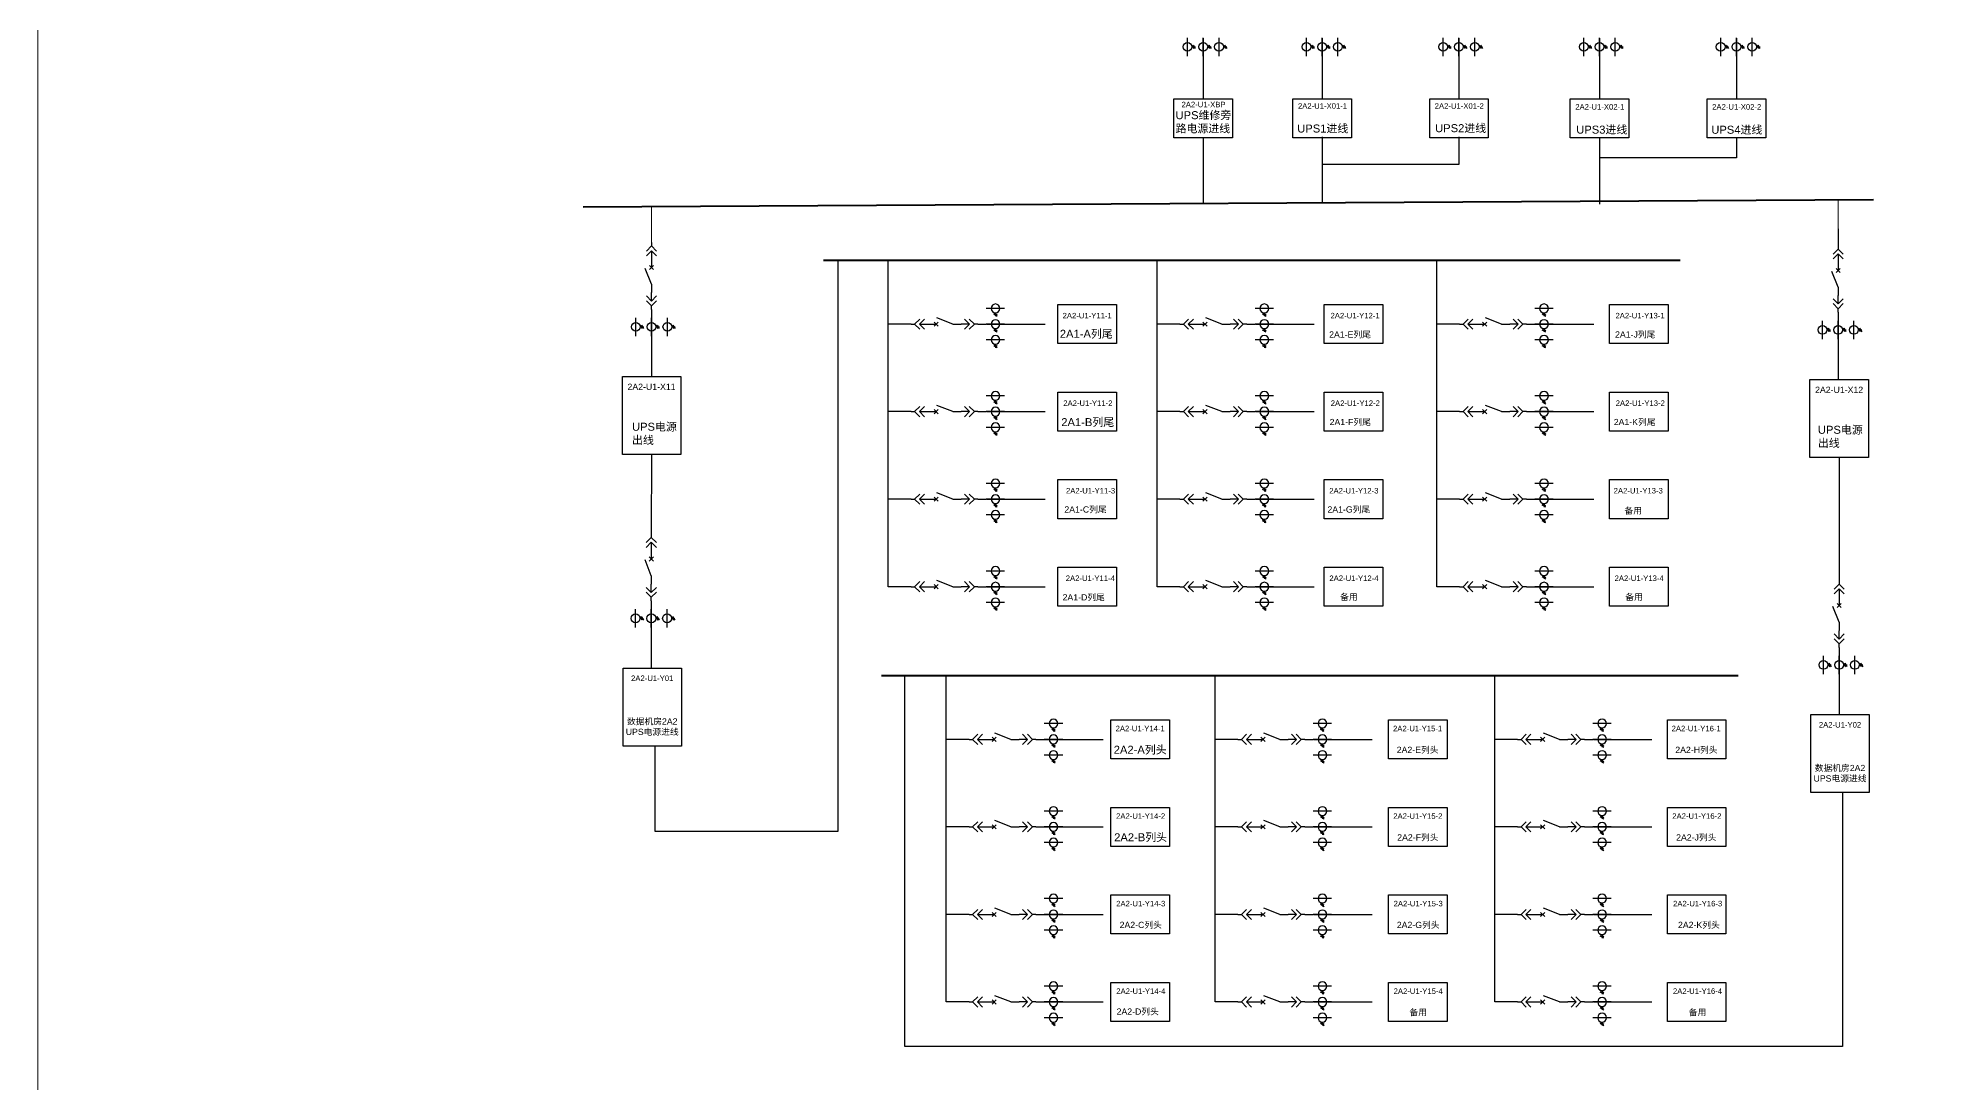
# Model space of a CAD drawing. Header units: millimetres. Extents: x 11 to 339, y 9 to 328.
# Drawn here: x 11.4 to 179.4, y 140.8 to 233.9 of the extents above; entities that cross this region are included whole.
import ezdxf
from ezdxf.enums import TextEntityAlignment as Align

# ---------------------------------------------------------------- set-up
doc = ezdxf.new("R2010")
doc.units = ezdxf.units.MM
doc.styles.get("Standard").update_dxf_attribs({"font": 'arial.ttf'})

# ---------------------------------------------------------------- blocks, each defined once
blk = doc.blocks.new('A$C03DD39B5')
for p, q in [((417, 475), (283, 392)), ((417, 422), (283, 339)), ((350, 333), (350, 467))]:
    blk.add_line(p, q)
blk.add_lwpolyline([(700, 167), (0, 167)])
blk.add_circle((350, 167), 167)
blk = doc.blocks.new('DYDQAA03')
at = {"color": 0}
for points in [[(0, 0), (0, -1.5)], [(-2.12, -3.62), (0, -1.5)], [(-2.12, -5.62), (0, -3.5)], [(2.12, -3.62), (0, -1.5)], [(2.12, -5.62), (0, -3.5)], [(0, -3.5), (0, -7)]]:
    blk.add_lwpolyline(points, dxfattribs=at)
blk = doc.blocks.new('DYDQAA09')
at = {"color": 0}
blk.add_lwpolyline([(0, 0), (0, -3.5)], dxfattribs=at)
blk.add_lwpolyline([(0, 0), (0, -3.5)], dxfattribs=at)
blk.add_lwpolyline([(0, 0), (0, -3.5)], dxfattribs=at)
blk.add_lwpolyline([(0, 0), (0, -3.5)], dxfattribs=at)
blk.add_lwpolyline([(0, 0), (0, -3.5)], dxfattribs=at)
blk.add_lwpolyline([(0, 0), (0, -3.5)], dxfattribs=at)
blk.add_lwpolyline([(0, 0), (0, -3.5)], dxfattribs=at)
blk.add_lwpolyline([(0, 0), (0, -3.5)], dxfattribs=at)
blk.add_lwpolyline([(0, 0), (0, -3.5)], dxfattribs=at)
blk = doc.blocks.new('DYDQ0201')
at = {"color": 0}
for points in [[(0.86, -0.86), (-0.86, 0.86)], [(-0.86, -0.86), (0.86, 0.86)], [(0, -7), (-2.61, -0.37)]]:
    blk.add_lwpolyline(points, dxfattribs=at)
blk = doc.blocks.new('DYDQAA04')
at = {"color": 0}
for points in [[(0, -3.5), (0, 0)], [(-2.12, -1.38), (0, -3.5)], [(-2.12, -3.38), (0, -5.5)], [(2.12, -1.38), (0, -3.5)], [(2.12, -3.38), (0, -5.5)], [(0, -7), (0, -5.5)]]:
    blk.add_lwpolyline(points, dxfattribs=at)
blk = doc.blocks.new('DYDQAA05')
at = {"color": 0}
blk.add_lwpolyline([(0, 0), (0, -7)], dxfattribs=at)

msp = doc.modelspace()

# ---------------------------------------------------------------- linework, layer by layer
for p, q in [((115.16, 233.84, -6132.72), (115.16, 232.2, -6132.72)), ((125.75, 233.84, 2201.22), (125.75, 232.2, 2201.22)), ((137.93, 233.84, 2201.22), (137.93, 232.2, 2201.22)), ((150.45, 233.84, 2201.22), (150.45, 232.2, 2201.22)), ((162.64, 233.84, 2201.22), (162.64, 232.2, 2201.22)), ((115.16, 232.2, -3931.49), (115.16, 228.45, -6291.53)), ((125.75, 232.2, 4402.45), (125.75, 228.45, 2074.92)), ((137.93, 232.2, 4402.45), (137.93, 228.45, 2043.43)), ((150.45, 232.2, 4402.45), (150.45, 228.45, 2074.92)), ((162.64, 232.2, 4402.45), (162.64, 228.45, 2043.43)), ((115.16, 224.98, -6259.02), (115.16, 219.12, -6259.02)), ((125.75, 225.05, 2107.43), (125.75, 219.2, 2107.43)), ((137.93, 225.05, 2075.94), (137.93, 222.58, 2075.94)), ((150.45, 224.98, 2074.92), (150.45, 219.07, 2107.43)), ((162.64, 224.98, 2043.43), (162.64, 223.18, 2075.94)), ((137.93, 222.58, 2075.94), (125.75, 222.58, 2107.43)), ((162.64, 223.18, 2075.94), (150.49, 223.18, 2075.94)), ((82.64, 163.2, 1496.6), (82.64, 214.07)), ((87.09, 200.57, 6812.55), (87.09, 214.07)), ((111.04, 200.57, 6812.55), (111.04, 214.07)), ((135.95, 200.57, 6812.55), (135.95, 214.07)), ((66.02, 208.9, 1509.58), (66.02, 207.26, 1509.58)), ((89.13, 208.37, 5429.27), (87.09, 208.37, 6120.91)), ((95.88, 208.37, 7630.49), (97.52, 208.37, 7630.49)), ((97.52, 208.37, 7630.49), (101.08, 208.37, 7630.49)), ((113.08, 208.37, 5429.27), (111.04, 208.37, 6120.91)), ((119.83, 208.37, 7630.49), (121.47, 208.37, 7630.49)), ((121.47, 208.37, 7630.49), (125.03, 208.37, 7630.49)), ((137.98, 208.37, 5429.27), (135.95, 208.37, 6120.91)), ((144.73, 208.37, 7630.49), (146.37, 208.37, 7630.49)), ((146.37, 208.37, 7630.49), (149.94, 208.37, 7630.49)), ((171.71, 208.63, -12109.06), (171.71, 206.99, -12109.06)), ((66.02, 207.26, 1509.58), (66.02, 203.69, 1509.58)), ((171.71, 206.99, -12109.06), (171.71, 203.42, -12109.06)), ((89.13, 200.57, 6812.55), (87.09, 200.57, 6812.55)), ((87.09, 192.77, 7504.19), (87.09, 200.57, 6812.55)), ((95.88, 200.57, 9013.78), (97.52, 200.57, 9013.78)), ((97.52, 200.57, 9013.78), (101.08, 200.57, 9013.78)), ((113.08, 200.57, 6812.55), (111.04, 200.57, 6812.55)), ((111.04, 192.77, 7504.19), (111.04, 200.57, 6812.55)), ((119.83, 200.57, 9013.78), (121.47, 200.57, 9013.78)), ((121.47, 200.57, 9013.78), (125.03, 200.57, 9013.78)), ((137.98, 200.57, 6812.55), (135.95, 200.57, 6812.55)), ((135.95, 192.77, 7504.19), (135.95, 200.57, 6812.55)), ((144.73, 200.57, 9013.78), (146.37, 200.57, 9013.78)), ((146.37, 200.57, 9013.78), (149.94, 200.57, 9013.78)), ((66.02, 196.74, 1509.58), (66, 189.67, 1087.63)), ((171.79, 196.47, -12140.55), (171.79, 185.37, -15367.03)), ((89.13, 192.77, 7504.19), (87.09, 192.77, 7504.19)), ((87.09, 184.97, 8195.83), (87.09, 192.77, 7504.19)), ((95.88, 192.77, 9705.42), (97.52, 192.77, 9705.42)), ((97.52, 192.77, 9705.42), (101.08, 192.77, 9705.42)), ((113.08, 192.77, 7504.19), (111.04, 192.77, 7504.19)), ((111.04, 184.97, 8195.83), (111.04, 192.77, 7504.19)), ((119.83, 192.77, 9705.42), (121.47, 192.77, 9705.42)), ((121.47, 192.77, 9705.42), (125.03, 192.77, 9705.42)), ((137.98, 192.77, 7504.19), (135.95, 192.77, 7504.19)), ((135.95, 184.97, 8195.83), (135.95, 192.77, 7504.19)), ((144.73, 192.77, 9705.42), (146.37, 192.77, 9705.42)), ((146.37, 192.77, 9705.42), (149.94, 192.77, 9705.42)), ((89.13, 184.97, 8195.83), (87.09, 184.97, 8195.83)), ((95.88, 184.97, 10397.06), (97.52, 184.97, 10397.06)), ((97.52, 184.97, 10397.06), (101.08, 184.97, 10397.06)), ((113.08, 184.97, 8195.83), (111.04, 184.97, 8195.83)), ((119.83, 184.97, 10397.06), (121.47, 184.97, 10397.06)), ((121.47, 184.97, 10397.06), (125.03, 184.97, 10397.06)), ((137.98, 184.97, 8195.83), (135.95, 184.97, 8195.83)), ((144.73, 184.97, 10397.06), (146.37, 184.97, 10397.06)), ((146.37, 184.97, 10397.06), (149.94, 184.97, 10397.06)), ((66, 182.93, 3288.85), (66, 181.29, 3288.85)), ((66, 181.29, 3288.85), (66, 177.72, 3288.85)), ((171.79, 178.78, -13165.81), (171.79, 177.14, -13165.81)), ((88.57, 144, -13417.39), (88.57, 177.07, -13417.39)), ((92.26, 163.57, -6604.84), (92.26, 177.07, -13417.39)), ((116.21, 163.57, -6604.84), (116.21, 177.07, -13417.39)), ((141.12, 163.57, -6604.84), (141.12, 177.07, -13417.39)), ((171.79, 177.14, -13165.81), (171.79, 173.57, -13165.81)), ((66.31, 170.77, 3257.36), (66.31, 163.2, 1496.6)), ((94.3, 171.37, -7988.12), (92.26, 171.37, -7296.48)), ((101.05, 171.37, -5786.9), (102.69, 171.37, -5786.9)), ((102.69, 171.37, -5786.9), (106.25, 171.37, -5786.9)), ((118.25, 171.37, -7988.12), (116.21, 171.37, -7296.48)), ((125, 171.37, -5786.9), (126.64, 171.37, -5786.9)), ((126.64, 171.37, -5786.9), (130.2, 171.37, -5786.9)), ((143.15, 171.37, -7988.12), (141.12, 171.37, -7296.48)), ((149.9, 171.37, -5786.9), (151.54, 171.37, -5786.9)), ((151.54, 171.37, -5786.9), (155.11, 171.37, -5786.9)), ((172.1, 166.62, -13197.3), (172.1, 157.87, -13417.39)), ((66.31, 163.2, 1496.6), (82.64, 163.2, 1496.6)), ((94.3, 163.57, -6604.84), (92.26, 163.57, -6604.84)), ((92.26, 155.77, -5913.2), (92.26, 163.57, -6604.84)), ((101.05, 163.57, -4403.61), (102.69, 163.57, -4403.61)), ((102.69, 163.57, -4403.61), (106.25, 163.57, -4403.61)), ((118.25, 163.57, -6604.84), (116.21, 163.57, -6604.84)), ((116.21, 155.77, -5913.2), (116.21, 163.57, -6604.84)), ((125, 163.57, -4403.61), (126.64, 163.57, -4403.61)), ((126.64, 163.57, -4403.61), (130.2, 163.57, -4403.61)), ((143.15, 163.57, -6604.84), (141.12, 163.57, -6604.84)), ((141.12, 155.77, -5913.2), (141.12, 163.57, -6604.84)), ((149.9, 163.57, -4403.61), (151.54, 163.57, -4403.61)), ((151.54, 163.57, -4403.61), (155.11, 163.57, -4403.61)), ((172.1, 157.87, -13417.39), (172.1, 144, -13417.39)), ((94.3, 155.77, -5913.2), (92.26, 155.77, -5913.2)), ((92.26, 147.97, -5221.56), (92.26, 155.77, -5913.2)), ((101.05, 155.77, -3711.97), (102.69, 155.77, -3711.97)), ((102.69, 155.77, -3711.97), (106.25, 155.77, -3711.97)), ((118.25, 155.77, -5913.2), (116.21, 155.77, -5913.2)), ((116.21, 147.97, -5221.56), (116.21, 155.77, -5913.2)), ((125, 155.77, -3711.97), (126.64, 155.77, -3711.97)), ((126.64, 155.77, -3711.97), (130.2, 155.77, -3711.97)), ((143.15, 155.77, -5913.2), (141.12, 155.77, -5913.2)), ((141.12, 147.97, -5221.56), (141.12, 155.77, -5913.2)), ((149.9, 155.77, -3711.97), (151.54, 155.77, -3711.97)), ((151.54, 155.77, -3711.97), (155.11, 155.77, -3711.97)), ((94.3, 147.97, -5221.56), (92.26, 147.97, -5221.56)), ((101.05, 147.97, -3020.33), (102.69, 147.97, -3020.33)), ((102.69, 147.97, -3020.33), (106.25, 147.97, -3020.33)), ((118.25, 147.97, -5221.56), (116.21, 147.97, -5221.56)), ((125, 147.97, -3020.33), (126.64, 147.97, -3020.33)), ((126.64, 147.97, -3020.33), (130.2, 147.97, -3020.33)), ((143.15, 147.97, -5221.56), (141.12, 147.97, -5221.56)), ((149.9, 147.97, -3020.33), (151.54, 147.97, -3020.33)), ((151.54, 147.97, -3020.33), (155.11, 147.97, -3020.33)), ((172.1, 144, -13417.39), (88.57, 144, -13417.39))]:
    msp.add_line(p, q)
at = {"color": 1, "lineweight": 40}
for p, q in [((59.93, 218.83, -12927), (174.85, 219.46, -12927)), ((81.33, 214.07), (157.64, 214.07)), ((86.5, 177.07, -13417.39), (162.81, 177.07, -13417.39))]:
    msp.add_line(p, q, dxfattribs=at)
at = {"color": 0, "lineweight": 20}
for p, q in [((66.02, 215.65, -691.64), (66.01, 218.89, -12927)), ((171.71, 216.87, -14310.29), (171.71, 219.45, -12927))]:
    msp.add_line(p, q, dxfattribs=at)
at = {"color": 1, "lineweight": 13, "ltscale": 0.001071}
msp.add_lwpolyline([(11.35, 327.67), (338.62, 327.67), (338.62, 9.29), (11.35, 9.29)], close=True, dxfattribs=at)
for points, elevation in [([(112.55, 228.45), (117.76, 228.45), (117.76, 224.98), (112.55, 224.98)], -6291.53), ([(123.15, 228.45), (128.36, 228.45), (128.36, 224.98), (123.15, 224.98)], 2074.92), ([(135.33, 228.45), (140.54, 228.45), (140.54, 224.98), (135.33, 224.98)], 2043.43), ([(147.85, 228.45), (153.06, 228.45), (153.06, 224.98), (147.85, 224.98)], 2074.92), ([(160.04, 228.45), (165.25, 228.45), (165.25, 224.98), (160.04, 224.98)], 2043.43), ([(102.22, 210.11), (107.43, 210.11), (107.43, 206.63), (102.22, 206.63)], 7630.49), ([(125.93, 210.11), (131.14, 210.11), (131.14, 206.63), (125.93, 206.63)], 7630.49), ([(151.34, 210.11), (156.55, 210.11), (156.55, 206.63), (151.34, 206.63)], 7630.49), ([(63.42, 203.69), (68.63, 203.69), (68.63, 196.74), (63.42, 196.74)], 1509.58), ([(169.19, 203.42), (174.4, 203.42), (174.4, 196.47), (169.19, 196.47)], -12140.55), ([(102.22, 202.31), (107.43, 202.31), (107.43, 198.83), (102.22, 198.83)], 7630.49), ([(125.93, 202.31), (131.14, 202.31), (131.14, 198.83), (125.93, 198.83)], 7630.49), ([(151.34, 202.31), (156.55, 202.31), (156.55, 198.83), (151.34, 198.83)], 7630.49), ([(102.22, 194.51), (107.43, 194.51), (107.43, 191.03), (102.22, 191.03)], 7630.49), ([(125.93, 194.51), (131.14, 194.51), (131.14, 191.03), (125.93, 191.03)], 7630.49), ([(151.34, 194.51), (156.55, 194.51), (156.55, 191.03), (151.34, 191.03)], 7630.49), ([(102.22, 186.71), (107.43, 186.71), (107.43, 183.23), (102.22, 183.23)], 7630.49), ([(125.93, 186.71), (131.14, 186.71), (131.14, 183.23), (125.93, 183.23)], 7630.49), ([(151.34, 186.71), (156.55, 186.71), (156.55, 183.23), (151.34, 183.23)], 7630.49), ([(63.48, 177.72), (68.69, 177.72), (68.69, 170.77), (63.48, 170.77)], 3257.36), ([(106.94, 173.11), (112.15, 173.11), (112.15, 169.63), (106.94, 169.63)], -5786.9), ([(131.67, 173.11), (136.88, 173.11), (136.88, 169.63), (131.67, 169.63)], -5786.9), ([(156.5, 173.11), (161.71, 173.11), (161.71, 169.63), (156.5, 169.63)], -5786.9), ([(169.27, 173.57), (174.48, 173.57), (174.48, 166.62), (169.27, 166.62)], -13197.3), ([(106.94, 165.31), (112.15, 165.31), (112.15, 161.83), (106.94, 161.83)], -5786.9), ([(131.67, 165.31), (136.88, 165.31), (136.88, 161.83), (131.67, 161.83)], -5786.9), ([(156.5, 165.31), (161.71, 165.31), (161.71, 161.83), (156.5, 161.83)], -5786.9), ([(106.94, 157.51), (112.15, 157.51), (112.15, 154.04), (106.94, 154.04)], -5786.9), ([(131.67, 157.51), (136.88, 157.51), (136.88, 154.04), (131.67, 154.04)], -5786.9), ([(156.5, 157.51), (161.71, 157.51), (161.71, 154.04), (156.5, 154.04)], -5786.9), ([(106.94, 149.71), (112.15, 149.71), (112.15, 146.24), (106.94, 146.24)], -5786.9), ([(131.67, 149.71), (136.88, 149.71), (136.88, 146.24), (131.67, 146.24)], -5786.9), ([(156.5, 149.71), (161.71, 149.71), (161.71, 146.24), (156.5, 146.24)], -5786.9)]:
    msp.add_lwpolyline(points, close=True, dxfattribs=dict(elevation=elevation))

# ---------------------------------------------------------------- block references
at = {"linetype": 'Continuous', "yscale": 0.00233888397733859, "zscale": 0.00233888397733859}
for p, xscale, rotation in [((113.36, 233.89, -6132.72), 0.00233888397733859, 270), ((114.77, 233.89, -6132.72), 0.00233888397733859, 270), ((116.17, 233.89, -6132.72), 0.00233888397733859, 270), ((123.96, 233.89, 2201.22), 0.00233888397733859, 270), ((125.36, 233.89, 2201.22), 0.00233888397733859, 270), ((126.76, 233.89, 2201.22), 0.00233888397733859, 270), ((136.14, 233.89, 2201.22), 0.00233888397733859, 270), ((137.54, 233.89, 2201.22), 0.00233888397733859, 270), ((138.95, 233.89, 2201.22), 0.00233888397733859, 270), ((148.66, 233.89, 2201.22), 0.00233888397733859, 270), ((150.06, 233.89, 2201.22), 0.00233888397733859, 270), ((151.46, 233.89, 2201.22), 0.00233888397733859, 270), ((160.85, 233.89, 2201.22), 0.00233888397733859, 270), ((162.25, 233.89, 2201.22), 0.00233888397733859, 270), ((163.66, 233.89, 2201.22), 0.00233888397733859, 270), ((95.83, 210.16, 7630.49), -0.00233888397733859, 180), ((119.78, 210.16, 7630.49), -0.00233888397733859, 180), ((144.69, 210.16, 7630.49), -0.00233888397733859, 180), ((64.23, 208.94, 1509.58), 0.00233888397733859, 270), ((65.63, 208.94, 1509.58), 0.00233888397733859, 270), ((67.04, 208.94, 1509.58), 0.00233888397733859, 270), ((95.83, 208.76, 7630.49), -0.00233888397733859, 180), ((119.78, 208.76, 7630.49), -0.00233888397733859, 180), ((144.69, 208.76, 7630.49), -0.00233888397733859, 180), ((169.92, 208.67, -12109.06), 0.00233888397733859, 270), ((171.32, 208.67, -12109.06), 0.00233888397733859, 270), ((172.72, 208.67, -12109.06), 0.00233888397733859, 270), ((95.83, 207.36, 7630.49), -0.00233888397733859, 180), ((119.78, 207.36, 7630.49), -0.00233888397733859, 180), ((144.69, 207.36, 7630.49), -0.00233888397733859, 180), ((95.83, 202.36, 9013.78), -0.00233888397733859, 180), ((119.78, 202.36, 9013.78), -0.00233888397733859, 180), ((144.69, 202.36, 9013.78), -0.00233888397733859, 180), ((95.83, 200.96, 9013.78), -0.00233888397733859, 180), ((119.78, 200.96, 9013.78), -0.00233888397733859, 180), ((144.69, 200.96, 9013.78), -0.00233888397733859, 180), ((95.83, 199.56, 9013.78), -0.00233888397733859, 180), ((119.78, 199.56, 9013.78), -0.00233888397733859, 180), ((144.69, 199.56, 9013.78), -0.00233888397733859, 180), ((95.83, 194.56, 9705.42), -0.00233888397733859, 180), ((119.78, 194.56, 9705.42), -0.00233888397733859, 180), ((144.69, 194.56, 9705.42), -0.00233888397733859, 180), ((95.83, 193.16, 9705.42), -0.00233888397733859, 180), ((95.83, 191.76, 9705.42), -0.00233888397733859, 180), ((119.78, 193.16, 9705.42), -0.00233888397733859, 180), ((119.78, 191.76, 9705.42), -0.00233888397733859, 180), ((144.69, 193.16, 9705.42), -0.00233888397733859, 180), ((144.69, 191.76, 9705.42), -0.00233888397733859, 180), ((95.83, 186.76, 10397.06), -0.00233888397733859, 180), ((119.78, 186.76, 10397.06), -0.00233888397733859, 180), ((144.69, 186.76, 10397.06), -0.00233888397733859, 180), ((95.83, 185.36, 10397.06), -0.00233888397733859, 180), ((119.78, 185.36, 10397.06), -0.00233888397733859, 180), ((144.69, 185.36, 10397.06), -0.00233888397733859, 180), ((95.83, 183.96, 10397.06), -0.00233888397733859, 180), ((119.78, 183.96, 10397.06), -0.00233888397733859, 180), ((144.69, 183.96, 10397.06), -0.00233888397733859, 180), ((64.21, 182.97, 3288.85), 0.00233888397733859, 270), ((65.61, 182.97, 3288.85), 0.00233888397733859, 270), ((67.01, 182.97, 3288.85), 0.00233888397733859, 270), ((170, 178.82, -13165.81), 0.00233888397733859, 270), ((171.4, 178.82, -13165.81), 0.00233888397733859, 270), ((172.81, 178.82, -13165.81), 0.00233888397733859, 270), ((101, 173.17, -5786.9), -0.00233888397733859, 180), ((124.95, 173.17, -5786.9), -0.00233888397733859, 180), ((149.86, 173.17, -5786.9), -0.00233888397733859, 180), ((101, 171.76, -5786.9), -0.00233888397733859, 180), ((124.95, 171.76, -5786.9), -0.00233888397733859, 180), ((149.86, 171.76, -5786.9), -0.00233888397733859, 180), ((101, 170.36, -5786.9), -0.00233888397733859, 180), ((124.95, 170.36, -5786.9), -0.00233888397733859, 180), ((149.86, 170.36, -5786.9), -0.00233888397733859, 180), ((101, 165.37, -4403.61), -0.00233888397733859, 180), ((124.95, 165.37, -4403.61), -0.00233888397733859, 180), ((149.86, 165.37, -4403.61), -0.00233888397733859, 180), ((101, 163.96, -4403.61), -0.00233888397733859, 180), ((124.95, 163.96, -4403.61), -0.00233888397733859, 180), ((149.86, 163.96, -4403.61), -0.00233888397733859, 180), ((101, 162.56, -4403.61), -0.00233888397733859, 180), ((124.95, 162.56, -4403.61), -0.00233888397733859, 180), ((149.86, 162.56, -4403.61), -0.00233888397733859, 180), ((101, 157.57, -3711.97), -0.00233888397733859, 180), ((124.95, 157.57, -3711.97), -0.00233888397733859, 180), ((149.86, 157.57, -3711.97), -0.00233888397733859, 180), ((101, 156.16, -3711.97), -0.00233888397733859, 180), ((101, 154.76, -3711.97), -0.00233888397733859, 180), ((124.95, 156.16, -3711.97), -0.00233888397733859, 180), ((124.95, 154.76, -3711.97), -0.00233888397733859, 180), ((149.86, 156.16, -3711.97), -0.00233888397733859, 180), ((149.86, 154.76, -3711.97), -0.00233888397733859, 180), ((101, 149.77, -3020.33), -0.00233888397733859, 180), ((124.95, 149.77, -3020.33), -0.00233888397733859, 180), ((149.86, 149.77, -3020.33), -0.00233888397733859, 180), ((101, 148.36, -3020.33), -0.00233888397733859, 180), ((124.95, 148.36, -3020.33), -0.00233888397733859, 180), ((149.86, 148.36, -3020.33), -0.00233888397733859, 180), ((101, 146.96, -3020.33), -0.00233888397733859, 180), ((124.95, 146.96, -3020.33), -0.00233888397733859, 180), ((149.86, 146.96, -3020.33), -0.00233888397733859, 180)]:
    msp.add_blockref('A$C03DD39B5', p, dxfattribs=dict(at, xscale=xscale, rotation=rotation))
at = {"color": 0, "xscale": 0.2128962921302706, "yscale": 0.2128962921302706, "zscale": 0.2128962921302706}
msp.add_blockref('DYDQAA05', (171.71, 216.87, -14310.29), dxfattribs=at)
at = {"xscale": 0.2128962921302706, "yscale": 0.2128962921302706, "zscale": 0.2128962921302706}
for name, p in [('DYDQAA03', (66.02, 215.65, -691.64)), ('DYDQAA03', (171.71, 215.38, -14310.29)), ('DYDQ0201', (66.02, 213.41, -691.64)), ('DYDQAA09', (66.02, 214.16, -691.64)), ('DYDQAA09', (171.71, 213.89, -14310.29)), ('DYDQAA09', (66.02, 211.92, -691.64)), ('DYDQ0201', (171.71, 213.14, -14310.29)), ('DYDQAA04', (66.02, 211.17, -691.64)), ('DYDQAA04', (171.71, 210.91, -14310.29)), ('DYDQAA09', (171.71, 211.65, -14310.29)), ('DYDQAA09', (66.02, 209.68, -691.64)), ('DYDQAA09', (171.71, 209.42, -14310.29)), ('DYDQAA03', (66, 189.67, 1087.63)), ('DYDQ0201', (66, 187.44, 1087.63)), ('DYDQAA09', (66, 188.18, 1087.63)), ('DYDQAA04', (66, 185.2, 1087.63)), ('DYDQAA09', (66, 185.95, 1087.63)), ('DYDQAA03', (171.79, 185.53, -15367.03)), ('DYDQAA09', (66, 183.71, 1087.63)), ('DYDQ0201', (171.79, 183.29, -15367.03)), ('DYDQAA09', (171.79, 184.04, -15367.03)), ('DYDQAA09', (171.79, 181.8, -15367.03)), ('DYDQAA04', (171.79, 181.05, -15367.03)), ('DYDQAA09', (171.79, 179.56, -15367.03))]:
    msp.add_blockref(name, p, dxfattribs=at)
at = {"xscale": -0.2128962921302706, "yscale": 0.2128962921302706, "zscale": 0.2128962921302706, "rotation": 90}
for name, p in [('DYDQAA03', (89.13, 208.37, 5429.27)), ('DYDQAA09', (90.62, 208.37, 5429.27)), ('DYDQ0201', (91.36, 208.37, 5429.27)), ('DYDQAA09', (92.85, 208.37, 5429.27)), ('DYDQAA04', (93.6, 208.37, 5429.27)), ('DYDQAA09', (95.09, 208.37, 5429.27)), ('DYDQAA03', (113.08, 208.37, 5429.27)), ('DYDQAA09', (114.57, 208.37, 5429.27)), ('DYDQ0201', (115.31, 208.37, 5429.27)), ('DYDQAA09', (116.8, 208.37, 5429.27)), ('DYDQAA04', (117.55, 208.37, 5429.27)), ('DYDQAA09', (119.04, 208.37, 5429.27)), ('DYDQAA03', (137.98, 208.37, 5429.27)), ('DYDQAA09', (139.48, 208.37, 5429.27)), ('DYDQ0201', (140.22, 208.37, 5429.27)), ('DYDQAA09', (141.71, 208.37, 5429.27)), ('DYDQAA04', (142.46, 208.37, 5429.27)), ('DYDQAA09', (143.95, 208.37, 5429.27)), ('DYDQAA03', (89.13, 200.57, 6812.55)), ('DYDQAA09', (90.62, 200.57, 6812.55)), ('DYDQ0201', (91.36, 200.57, 6812.55)), ('DYDQAA09', (92.85, 200.57, 6812.55)), ('DYDQAA04', (93.6, 200.57, 6812.55)), ('DYDQAA09', (95.09, 200.57, 6812.55)), ('DYDQAA03', (113.08, 200.57, 6812.55)), ('DYDQAA09', (114.57, 200.57, 6812.55)), ('DYDQ0201', (115.31, 200.57, 6812.55)), ('DYDQAA09', (116.8, 200.57, 6812.55)), ('DYDQAA04', (117.55, 200.57, 6812.55)), ('DYDQAA09', (119.04, 200.57, 6812.55)), ('DYDQAA03', (137.98, 200.57, 6812.55)), ('DYDQAA09', (139.48, 200.57, 6812.55)), ('DYDQ0201', (140.22, 200.57, 6812.55)), ('DYDQAA09', (141.71, 200.57, 6812.55)), ('DYDQAA04', (142.46, 200.57, 6812.55)), ('DYDQAA09', (143.95, 200.57, 6812.55)), ('DYDQ0201', (91.36, 192.77, 7504.19)), ('DYDQ0201', (115.31, 192.77, 7504.19)), ('DYDQ0201', (140.22, 192.77, 7504.19)), ('DYDQAA03', (89.13, 192.77, 7504.19)), ('DYDQAA09', (90.62, 192.77, 7504.19)), ('DYDQAA09', (92.85, 192.77, 7504.19)), ('DYDQAA04', (93.6, 192.77, 7504.19)), ('DYDQAA09', (95.09, 192.77, 7504.19)), ('DYDQAA03', (113.08, 192.77, 7504.19)), ('DYDQAA09', (114.57, 192.77, 7504.19)), ('DYDQAA09', (116.8, 192.77, 7504.19)), ('DYDQAA04', (117.55, 192.77, 7504.19)), ('DYDQAA09', (119.04, 192.77, 7504.19)), ('DYDQAA03', (137.98, 192.77, 7504.19)), ('DYDQAA09', (139.48, 192.77, 7504.19)), ('DYDQAA09', (141.71, 192.77, 7504.19)), ('DYDQAA04', (142.46, 192.77, 7504.19)), ('DYDQAA09', (143.95, 192.77, 7504.19)), ('DYDQAA03', (89.13, 184.97, 8195.83)), ('DYDQAA09', (90.62, 184.97, 8195.83)), ('DYDQ0201', (91.36, 184.97, 8195.83)), ('DYDQAA09', (92.85, 184.97, 8195.83)), ('DYDQAA04', (93.6, 184.97, 8195.83)), ('DYDQAA09', (95.09, 184.97, 8195.83)), ('DYDQAA03', (113.08, 184.97, 8195.83)), ('DYDQAA09', (114.57, 184.97, 8195.83)), ('DYDQ0201', (115.31, 184.97, 8195.83)), ('DYDQAA09', (116.8, 184.97, 8195.83)), ('DYDQAA04', (117.55, 184.97, 8195.83)), ('DYDQAA09', (119.04, 184.97, 8195.83)), ('DYDQAA03', (137.98, 184.97, 8195.83)), ('DYDQAA09', (139.48, 184.97, 8195.83)), ('DYDQ0201', (140.22, 184.97, 8195.83)), ('DYDQAA09', (141.71, 184.97, 8195.83)), ('DYDQAA04', (142.46, 184.97, 8195.83)), ('DYDQAA09', (143.95, 184.97, 8195.83)), ('DYDQAA03', (94.3, 171.37, -7988.12)), ('DYDQ0201', (96.53, 171.37, -7988.12)), ('DYDQAA04', (98.77, 171.37, -7988.12)), ('DYDQAA03', (118.25, 171.37, -7988.12)), ('DYDQ0201', (120.48, 171.37, -7988.12)), ('DYDQAA04', (122.72, 171.37, -7988.12)), ('DYDQAA03', (143.15, 171.37, -7988.12)), ('DYDQ0201', (145.39, 171.37, -7988.12)), ('DYDQAA04', (147.63, 171.37, -7988.12)), ('DYDQAA09', (95.79, 171.37, -7988.12)), ('DYDQAA09', (98.02, 171.37, -7988.12)), ('DYDQAA09', (100.26, 171.37, -7988.12)), ('DYDQAA09', (119.74, 171.37, -7988.12)), ('DYDQAA09', (121.97, 171.37, -7988.12)), ('DYDQAA09', (124.21, 171.37, -7988.12)), ('DYDQAA09', (144.65, 171.37, -7988.12)), ('DYDQAA09', (146.88, 171.37, -7988.12)), ('DYDQAA09', (149.12, 171.37, -7988.12)), ('DYDQAA03', (94.3, 163.57, -6604.84)), ('DYDQAA09', (95.79, 163.57, -6604.84)), ('DYDQ0201', (96.53, 163.57, -6604.84)), ('DYDQAA09', (98.02, 163.57, -6604.84)), ('DYDQAA04', (98.77, 163.57, -6604.84)), ('DYDQAA09', (100.26, 163.57, -6604.84)), ('DYDQAA03', (118.25, 163.57, -6604.84)), ('DYDQAA09', (119.74, 163.57, -6604.84)), ('DYDQ0201', (120.48, 163.57, -6604.84)), ('DYDQAA09', (121.97, 163.57, -6604.84)), ('DYDQAA04', (122.72, 163.57, -6604.84)), ('DYDQAA09', (124.21, 163.57, -6604.84)), ('DYDQAA03', (143.15, 163.57, -6604.84)), ('DYDQAA09', (144.65, 163.57, -6604.84)), ('DYDQ0201', (145.39, 163.57, -6604.84)), ('DYDQAA09', (146.88, 163.57, -6604.84)), ('DYDQAA04', (147.63, 163.57, -6604.84)), ('DYDQAA09', (149.12, 163.57, -6604.84)), ('DYDQ0201', (96.53, 155.77, -5913.2)), ('DYDQ0201', (120.48, 155.77, -5913.2)), ('DYDQ0201', (145.39, 155.77, -5913.2)), ('DYDQAA03', (94.3, 155.77, -5913.2)), ('DYDQAA09', (95.79, 155.77, -5913.2)), ('DYDQAA09', (98.02, 155.77, -5913.2)), ('DYDQAA04', (98.77, 155.77, -5913.2)), ('DYDQAA09', (100.26, 155.77, -5913.2)), ('DYDQAA03', (118.25, 155.77, -5913.2)), ('DYDQAA09', (119.74, 155.77, -5913.2)), ('DYDQAA09', (121.97, 155.77, -5913.2)), ('DYDQAA04', (122.72, 155.77, -5913.2)), ('DYDQAA09', (124.21, 155.77, -5913.2)), ('DYDQAA03', (143.15, 155.77, -5913.2)), ('DYDQAA09', (144.65, 155.77, -5913.2)), ('DYDQAA09', (146.88, 155.77, -5913.2)), ('DYDQAA04', (147.63, 155.77, -5913.2)), ('DYDQAA09', (149.12, 155.77, -5913.2)), ('DYDQAA03', (94.3, 147.97, -5221.56)), ('DYDQAA09', (95.79, 147.97, -5221.56)), ('DYDQ0201', (96.53, 147.97, -5221.56)), ('DYDQAA09', (98.02, 147.97, -5221.56)), ('DYDQAA04', (98.77, 147.97, -5221.56)), ('DYDQAA09', (100.26, 147.97, -5221.56)), ('DYDQAA03', (118.25, 147.97, -5221.56)), ('DYDQAA09', (119.74, 147.97, -5221.56)), ('DYDQ0201', (120.48, 147.97, -5221.56)), ('DYDQAA09', (121.97, 147.97, -5221.56)), ('DYDQAA04', (122.72, 147.97, -5221.56)), ('DYDQAA09', (124.21, 147.97, -5221.56)), ('DYDQAA03', (143.15, 147.97, -5221.56)), ('DYDQAA09', (144.65, 147.97, -5221.56)), ('DYDQ0201', (145.39, 147.97, -5221.56)), ('DYDQAA09', (146.88, 147.97, -5221.56)), ('DYDQAA04', (147.63, 147.97, -5221.56)), ('DYDQAA09', (149.12, 147.97, -5221.56))]:
    msp.add_blockref(name, p, dxfattribs=at)

# ---------------------------------------------------------------- texts
at = {"lineweight": 0}
for s, height, p in [('2A2-U1-XBP', 0.49, (115.18, 227.69, -7674.81)), ('2A2-U1-X01-1', 0.4901, (125.78, 227.56, 724.15)), ('2A2-U1-X01-2', 0.4901, (137.96, 227.56, 661.17)), ('2A2-U1-X02-1', 0.4901, (150.48, 227.48, 724.15)), ('2A2-U1-X02-2', 0.4901, (162.67, 227.48, 661.17)), ('UPS1进线', 0.713, (125.8, 225.44, 850.45)), ('UPS2进线', 0.713, (138.08, 225.47, 818.96)), ('UPS3进线', 0.713, (150.65, 225.34, 850.45)), ('UPS4进线', 0.713, (162.68, 225.33, 818.96))]:
    msp.add_text(s, height=height, dxfattribs=at).set_placement(p, align=Align.CENTER)
at = {"width": 5.2091}
for s, insert, char_height, attachment_point in [('UPS{\\fSimSun|b0|i0|c134|p34;维修旁\\P路电源进线}', (112.69, 227.34, -6291.53), 0.7128, 1), ('2A2-U1-Y11-1', (104.82, 209.12, 7630.49), 0.4901, 5), ('2A2-U1-Y12-1', (128.68, 209.12, 7630.49), 0.4901, 5), ('2A2-U1-Y13-1', (154.06, 209.12, 7630.49), 0.4901, 5), ('{\\H0.78125x;2A1-E\\fSimSun|b0|i0|c134|p2;列尾}', (128.23, 207.41, 7630.49), 0.7128, 5), ('{\\H0.78125x;2A1-J\\fSimSun|b0|i0|c134|p2;列尾}', (153.63, 207.41, 9705.42), 0.7128, 5), ('2A2-U1-X11', (66.02, 202.78, 3584.5), 0.557, 5), ('2A2-U1-X12', (171.79, 202.51, -9247.69), 0.557, 5), ('2A2-U1-Y11-2', (104.88, 201.32, 9013.78), 0.4901, 5), ('{\\H0.78125x;2A1-F\\fSimSun|b0|i0|c134|p2;列尾}', (128.25, 199.61, 9013.78), 0.7128, 5), ('2A2-U1-Y12-2', (128.7, 201.32, 9013.78), 0.4901, 5), ('{\\H0.78125x;2A1-K\\fSimSun|b0|i0|c134|p2;列尾}', (153.58, 199.61, 9705.42), 0.7128, 5), ('2A2-U1-Y13-2', (154.08, 201.32, 9013.78), 0.4901, 5), ('UPS{\\fSimSun|b0|i0|c134|p2;电源\\P出线}', (64.28, 199.58, -1068.38), 0.7128, 1), ('UPS{\\fSimSun|b0|i0|c134|p2;电源\\P出线}', (169.9, 199.31, -13430.04), 0.7128, 1), ('2A2-U1-Y11-3', (105.12, 193.52, 9705.42), 0.4901, 5), ('2A2-U1-Y12-3', (128.57, 193.52, 9705.42), 0.4901, 5), ('2A2-U1-Y13-3', (153.9, 193.52, 9705.42), 0.4901, 5), ('{\\H0.78125x;2A1-C\\fSimSun|b0|i0|c134|p2;列尾}', (104.67, 191.82, 9705.42), 0.7128, 5), ('{\\H0.78125x;2A1-G\\fSimSun|b0|i0|c134|p2;列尾}', (128.12, 191.82, 9705.42), 0.7128, 5), ('{\\H0.78125x;备用\\P}', (153.45, 191.71, 10397.06), 0.7128, 5), ('2A2-U1-Y11-4', (105.1, 185.72, 10397.06), 0.4901, 5), ('2A2-U1-Y12-4', (128.58, 185.72, 10397.06), 0.4901, 5), ('2A2-U1-Y13-4', (153.98, 185.72, 10397.06), 0.4901, 5), ('{\\H0.78125x;2A1-D\\fSimSun|b0|i0|c134|p2;列尾}', (104.51, 183.99, 7630.49), 0.7128, 5), ('{\\H0.78125x;备用\\P}', (128.13, 184.02, 10397.06), 0.7128, 5), ('{\\H0.78125x;备用\\P}', (153.53, 184.02, 10397.06), 0.7128, 5), ('2A2-U1-Y01', (66.08, 176.81, 3257.36), 0.49, 5), ('{\\fSimSun|b0|i0|c134|p2;\\H0.78125x;数据机房\\fArial|b0|i0|c0|p34;2A2 \\PUPS\\fSimSun|b0|i0|c134|p2;电源进线}', (66.08, 172.47, 3257.36), 0.7128, 5), ('2A2-U1-Y14-1', (109.54, 172.33, -5786.9), 0.4901, 5), ('2A2-U1-Y15-1', (134.25, 172.33, -5786.9), 0.4901, 5), ('2A2-U1-Y16-1', (159.06, 172.33, -5786.9), 0.4901, 5), ('2A2-U1-Y02', (171.87, 172.66, -13197.3), 0.49, 5), ('{\\H0.78125x;2A2-E\\fSimSun|b0|i0|c134|p2;列头}', (134.25, 170.4, -5786.9), 0.7128, 5), ('{\\H0.78125x;2A2-H\\fSimSun|b0|i0|c134|p2;列头}', (159.08, 170.4, -3711.97), 0.7128, 5), ('{\\fSimSun|b0|i0|c134|p2;\\H0.78125x;数据机房\\fArial|b0|i0|c0|p34;2A2 \\PUPS\\fSimSun|b0|i0|c134|p2;电源进线}', (171.87, 168.32, -13197.3), 0.7128, 5), ('2A2-U1-Y14-2', (109.58, 164.53, -4403.61), 0.4901, 5), ('2A2-U1-Y15-2', (134.27, 164.53, -4403.61), 0.4901, 5), ('2A2-U1-Y16-2', (159.12, 164.53, -4403.61), 0.4901, 5), ('{\\H0.78125x;2A2-F\\fSimSun|b0|i0|c134|p2;列头}', (134.27, 162.6, -4403.61), 0.7128, 5), ('{\\H0.78125x;2A2-J\\fSimSun|b0|i0|c134|p2;列头}', (159.07, 162.6, -3711.97), 0.7128, 5), ('2A2-U1-Y14-3', (109.59, 156.73, -3711.97), 0.4901, 5), ('2A2-U1-Y15-3', (134.3, 156.73, -3711.97), 0.4901, 5), ('2A2-U1-Y16-3', (159.19, 156.73, -3711.97), 0.4901, 5), ('{\\H0.78125x;2A2-C\\fSimSun|b0|i0|c134|p2;列头}', (109.59, 154.8, -3711.97), 0.7128, 5), ('{\\H0.78125x;2A2-G\\fSimSun|b0|i0|c134|p2;列头}', (134.3, 154.8, -3711.97), 0.7128, 5), ('{\\H0.78125x;2A2-K\\fSimSun|b0|i0|c134|p2;列头}', (159.3, 154.8, -3711.97), 0.7128, 5), ('2A2-U1-Y14-4', (109.6, 148.93, -3020.33), 0.4901, 5), ('2A2-U1-Y15-4', (134.3, 148.93, -3020.33), 0.4901, 5), ('2A2-U1-Y16-4', (159.18, 148.93, -3020.33), 0.4901, 5), ('{\\H0.78125x;2A2-D\\fSimSun|b0|i0|c134|p2;列头}', (109.32, 147.08, -5786.9), 0.7128, 5), ('{\\H0.78125x;备用\\P}', (134.3, 147.01, -3020.33), 0.7128, 5), ('{\\H0.78125x;备用\\P}', (159.18, 147.01, -3020.33), 0.7128, 5)]:
    msp.add_mtext(s, dxfattribs=dict(at, insert=insert, char_height=char_height, attachment_point=attachment_point))
at = {"color": 7, "char_height": 0.7128, "width": 5.2091, "attachment_point": 5}
for s, insert in [('2A1-A{\\fSimSun|b0|i0|c134|p2;列尾}', (104.74, 207.46, 7630.49)), ('2A1-B{\\fSimSun|b0|i0|c134|p2;列尾}', (104.87, 199.59, 9013.78)), ('2A2-A{\\fSimSun|b0|i0|c134|p2;列头}', (109.54, 170.4, -5786.9)), ('2A2-B{\\fSimSun|b0|i0|c134|p2;列头}', (109.58, 162.6, -4403.61))]:
    msp.add_mtext(s, dxfattribs=dict(at, insert=insert))

doc.saveas('drawing.dxf')
